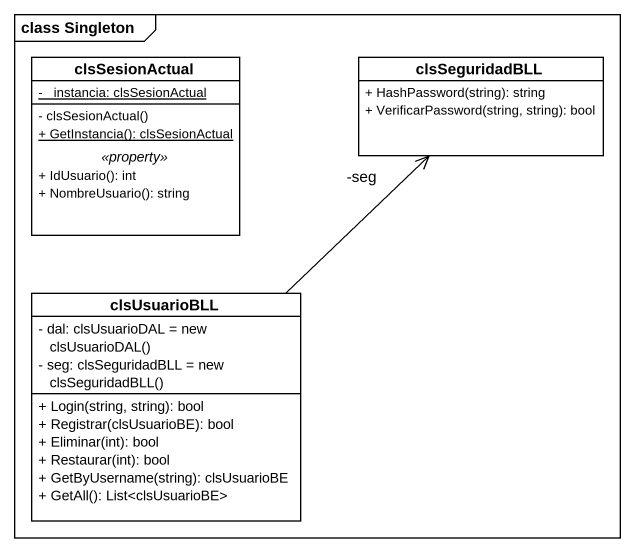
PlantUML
@startuml
mainframe class Singleton
hide circle
hide empty members
skinparam classAttributeIconSize 0
class clsSesionActual {
  {static} - _instancia: clsSesionActual
  --
  - clsSesionActual()
  {static} + GetInstancia(): clsSesionActual
  .. <<property>> ..
  + IdUsuario(): int
  + NombreUsuario(): string
}
class clsSeguridadBLL {
  + HashPassword(string): string
  + VerificarPassword(string, string): bool
}
class clsUsuarioBLL {
  {field} - dal: clsUsuarioDAL = new clsUsuarioDAL()
  {field} - seg: clsSeguridadBLL = new clsSeguridadBLL()
  + Login(string, string): bool
  + Registrar(clsUsuarioBE): bool
  + Eliminar(int): bool
  + Restaurar(int): bool
  + GetByUsername(string): clsUsuarioBE
  + GetAll(): List<clsUsuarioBE>
}
clsUsuarioBLL -up-> "-seg" clsSeguridadBLL
@enduml
